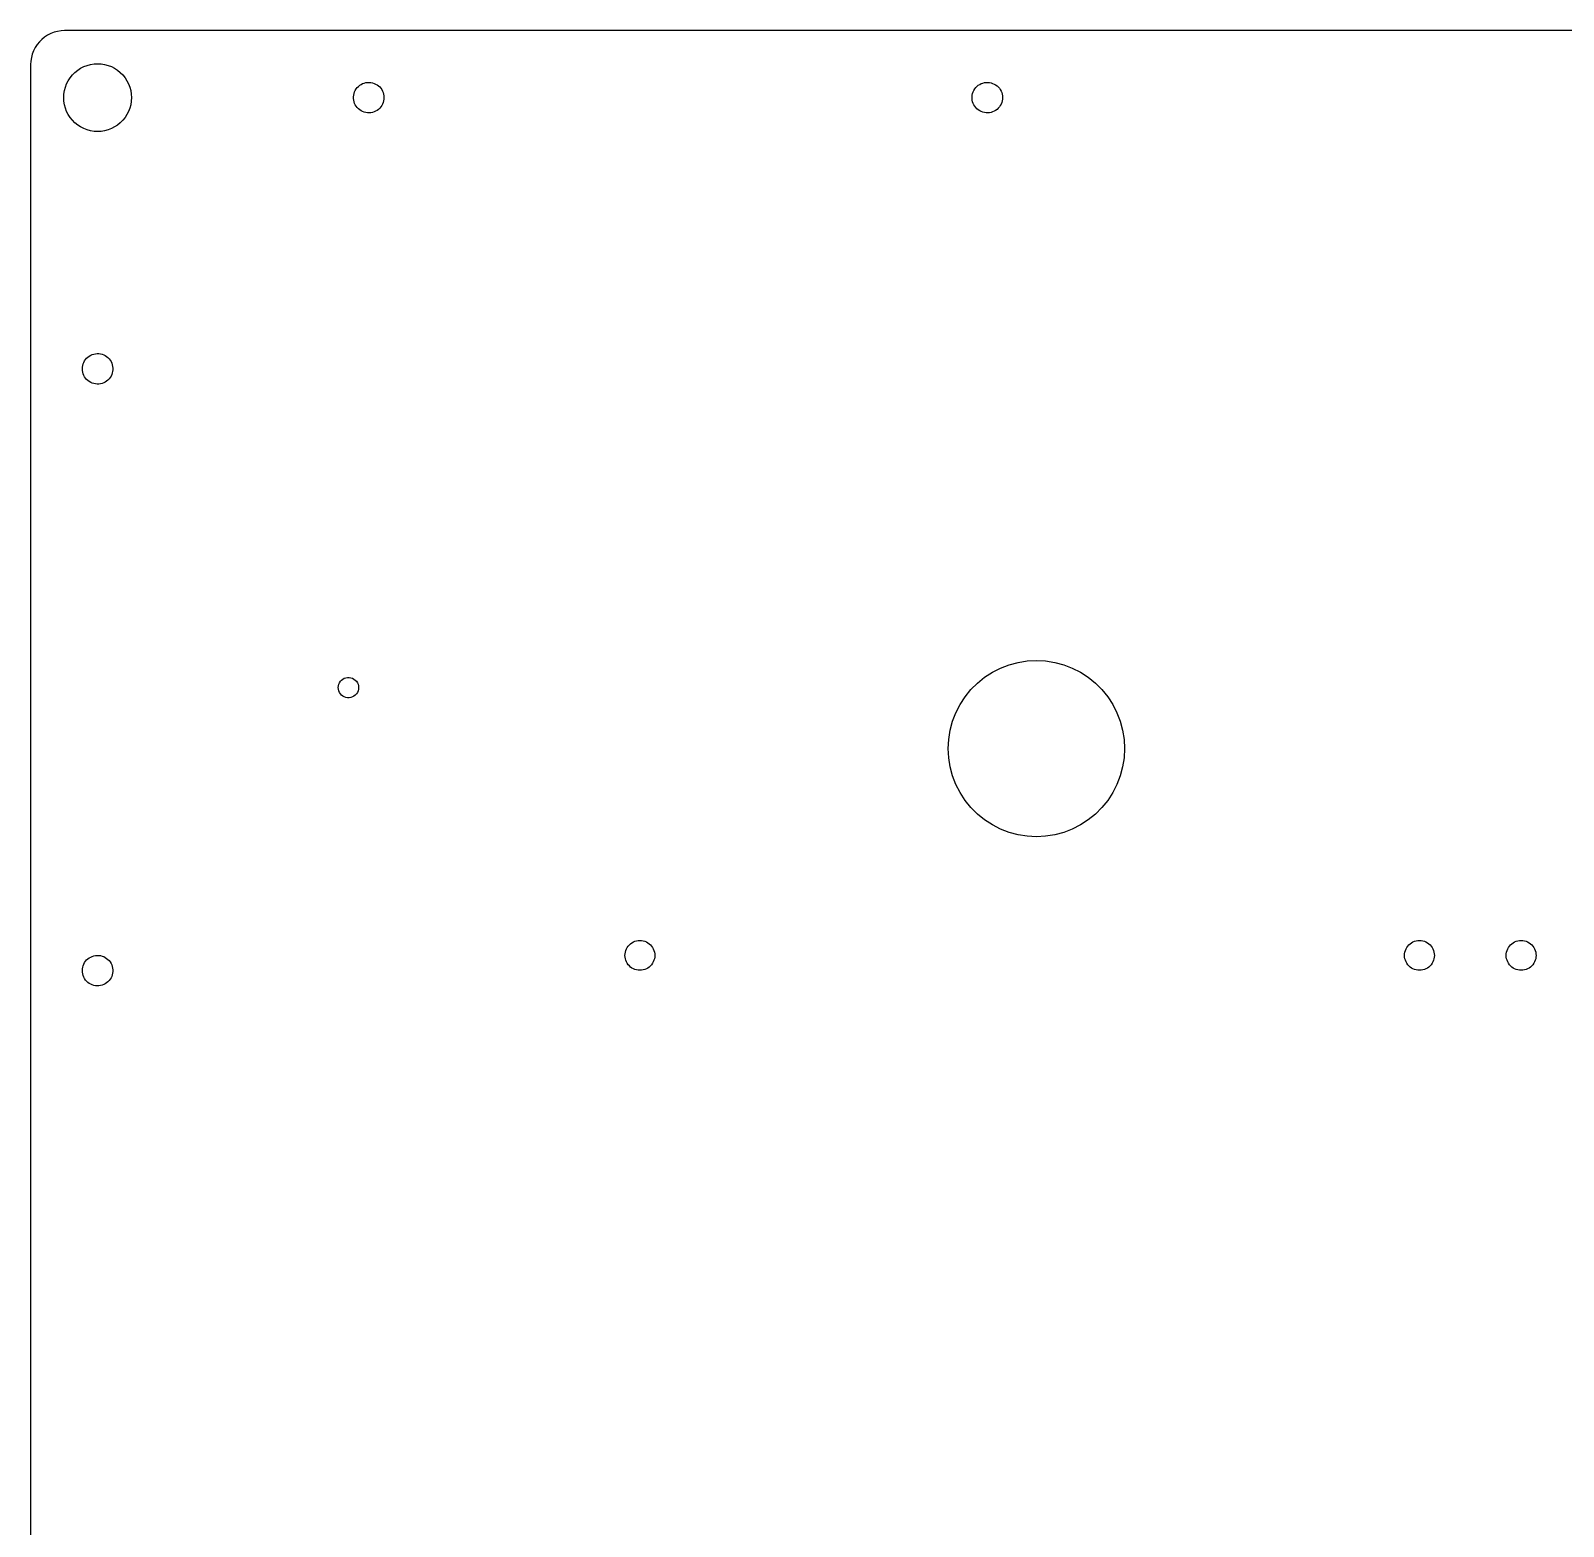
# Model space of a CAD drawing. Header units: metres. Extents: x -232 to 232, y -227 to 227.
# Drawn here: x -232.4 to -6.3, y 6.8 to 227.4 of the extents above; entities that cross this region are included whole.
import ezdxf

# ---------------------------------------------------------------- set-up
doc = ezdxf.new("R2010")
doc.units = ezdxf.units.M

msp = doc.modelspace()

# ---------------------------------------------------------------- linework, layer by layer
for p, q in [((-230.314, 226.42), (-230.721, 226.091)), ((-229.875, 226.705), (-230.314, 226.42)), ((-229.409, 226.943), (-229.875, 226.705)), ((-228.92, 227.13), (-229.409, 226.943)), ((-228.415, 227.266), (-228.92, 227.13)), ((-227.898, 227.348), (-228.415, 227.266)), ((-227.375, 227.375), (-227.898, 227.348)), ((227.375, 227.375), (-227.375, 227.375)), ((-232.13, 223.92), (-232.266, 223.415)), ((-231.943, 224.409), (-232.13, 223.92)), ((-231.705, 224.875), (-231.943, 224.409)), ((-231.42, 225.314), (-231.705, 224.875)), ((-231.091, 225.721), (-231.42, 225.314)), ((-230.721, 226.091), (-231.091, 225.721)), ((-232.348, 222.898), (-232.375, 222.375)), ((-232.375, 222.375), (-232.375, -222.375)), ((-232.266, 223.415), (-232.348, 222.898)), ((-225.439, 221.545), (-225, 221.83)), ((-225, 221.83), (-224.534, 222.068)), ((-224.534, 222.068), (-224.045, 222.255)), ((-224.045, 222.255), (-223.54, 222.391)), ((-223.54, 222.391), (-223.023, 222.473)), ((-223.023, 222.473), (-222.5, 222.5)), ((-222.5, 222.5), (-221.977, 222.473)), ((-221.977, 222.473), (-221.46, 222.391)), ((-221.46, 222.391), (-220.955, 222.255)), ((-220.955, 222.255), (-220.466, 222.068)), ((-220.466, 222.068), (-220, 221.83)), ((-220, 221.83), (-219.561, 221.545)), ((-227.255, 219.045), (-227.068, 219.534)), ((-227.068, 219.534), (-226.83, 220)), ((-226.83, 220), (-226.545, 220.439)), ((-226.545, 220.439), (-226.216, 220.846)), ((-226.216, 220.846), (-225.846, 221.216)), ((-225.846, 221.216), (-225.439, 221.545)), ((-219.561, 221.545), (-219.154, 221.216)), ((-219.154, 221.216), (-218.784, 220.846)), ((-218.784, 220.846), (-218.455, 220.439)), ((-218.455, 220.439), (-218.17, 220)), ((-218.17, 220), (-217.932, 219.534)), ((-217.932, 219.534), (-217.745, 219.045)), ((-183.833, 219.313), (-183.625, 219.449)), ((-183.625, 219.449), (-183.404, 219.56)), ((-183.404, 219.56), (-183.172, 219.647)), ((-183.172, 219.647), (-182.931, 219.708)), ((-182.931, 219.708), (-182.686, 219.742)), ((-182.686, 219.742), (-182.438, 219.749)), ((-182.438, 219.749), (-182.191, 219.729)), ((-182.191, 219.729), (-181.948, 219.681)), ((-181.948, 219.681), (-181.711, 219.607)), ((-181.711, 219.607), (-181.484, 219.508)), ((-181.484, 219.508), (-181.269, 219.384)), ((-181.269, 219.384), (-181.07, 219.237)), ((-92.5825, 219.313), (-92.375, 219.449)), ((-92.375, 219.449), (-92.1538, 219.56)), ((-92.1538, 219.56), (-91.9217, 219.647)), ((-91.9217, 219.647), (-91.6814, 219.708)), ((-91.6814, 219.708), (-91.4358, 219.742)), ((-91.4358, 219.742), (-91.188, 219.749)), ((-91.188, 219.749), (-90.9409, 219.729)), ((-90.9409, 219.729), (-90.6976, 219.681)), ((-90.6976, 219.681), (-90.4611, 219.607)), ((-90.4611, 219.607), (-90.234, 219.508)), ((-90.234, 219.508), (-90.0194, 219.384)), ((-90.0194, 219.384), (-89.8196, 219.237)), ((-227.5, 217.5), (-227.473, 218.023)), ((-227.473, 216.977), (-227.5, 217.5)), ((-227.473, 218.023), (-227.391, 218.54)), ((-227.391, 218.54), (-227.255, 219.045)), ((-217.745, 219.045), (-217.609, 218.54)), ((-217.609, 218.54), (-217.527, 218.023)), ((-217.527, 218.023), (-217.5, 217.5)), ((-217.5, 217.5), (-217.527, 216.977)), ((-184.747, 217.624), (-184.719, 217.87)), ((-184.747, 217.376), (-184.747, 217.624)), ((-184.719, 217.13), (-184.747, 217.376)), ((-184.719, 217.87), (-184.665, 218.112)), ((-184.665, 216.888), (-184.719, 217.13)), ((-184.665, 218.112), (-184.585, 218.347)), ((-184.585, 218.347), (-184.479, 218.571)), ((-184.479, 218.571), (-184.349, 218.782)), ((-184.349, 218.782), (-184.197, 218.978)), ((-184.197, 218.978), (-184.024, 219.155)), ((-184.024, 219.155), (-183.833, 219.313)), ((-181.07, 219.237), (-180.887, 219.069)), ((-180.887, 219.069), (-180.724, 218.882)), ((-180.724, 218.882), (-180.583, 218.678)), ((-180.583, 218.678), (-180.465, 218.46)), ((-180.465, 218.46), (-180.372, 218.231)), ((-180.372, 218.231), (-180.304, 217.992)), ((-180.304, 217.992), (-180.264, 217.748)), ((-180.264, 217.252), (-180.304, 217.008)), ((-180.264, 217.748), (-180.25, 217.5)), ((-180.25, 217.5), (-180.264, 217.252)), ((-93.4966, 217.624), (-93.4693, 217.87)), ((-93.4966, 217.376), (-93.4966, 217.624)), ((-93.4693, 217.13), (-93.4966, 217.376)), ((-93.4693, 217.87), (-93.4151, 218.112)), ((-93.4151, 216.888), (-93.4693, 217.13)), ((-93.4151, 218.112), (-93.3346, 218.347)), ((-93.3346, 218.347), (-93.2288, 218.571)), ((-93.2288, 218.571), (-93.099, 218.782)), ((-93.099, 218.782), (-92.9467, 218.978)), ((-92.9467, 218.978), (-92.7739, 219.155)), ((-92.7739, 219.155), (-92.5825, 219.313)), ((-89.8196, 219.237), (-89.6372, 219.069)), ((-89.6372, 219.069), (-89.4744, 218.882)), ((-89.4744, 218.882), (-89.3332, 218.678)), ((-89.3332, 218.678), (-89.2152, 218.46)), ((-89.2152, 218.46), (-89.1219, 218.231)), ((-89.1219, 218.231), (-89.0545, 217.992)), ((-89.0545, 217.992), (-89.0137, 217.748)), ((-89.0137, 217.252), (-89.0545, 217.008)), ((-89.0137, 217.748), (-89, 217.5)), ((-89, 217.5), (-89.0137, 217.252)), ((-227.391, 216.46), (-227.473, 216.977)), ((-227.255, 215.955), (-227.391, 216.46)), ((-227.068, 215.466), (-227.255, 215.955)), ((-226.83, 215), (-227.068, 215.466)), ((-226.545, 214.561), (-226.83, 215)), ((-218.17, 215), (-218.455, 214.561)), ((-217.932, 215.466), (-218.17, 215)), ((-217.745, 215.955), (-217.932, 215.466)), ((-217.609, 216.46), (-217.745, 215.955)), ((-217.527, 216.977), (-217.609, 216.46)), ((-184.585, 216.653), (-184.665, 216.888)), ((-184.479, 216.429), (-184.585, 216.653)), ((-184.349, 216.218), (-184.479, 216.429)), ((-184.197, 216.022), (-184.349, 216.218)), ((-184.024, 215.845), (-184.197, 216.022)), ((-183.833, 215.687), (-184.024, 215.845)), ((-183.625, 215.551), (-183.833, 215.687)), ((-183.404, 215.44), (-183.625, 215.551)), ((-183.172, 215.353), (-183.404, 215.44)), ((-182.931, 215.292), (-183.172, 215.353)), ((-182.686, 215.258), (-182.931, 215.292)), ((-182.438, 215.251), (-182.686, 215.258)), ((-182.191, 215.271), (-182.438, 215.251)), ((-181.948, 215.319), (-182.191, 215.271)), ((-181.711, 215.393), (-181.948, 215.319)), ((-181.484, 215.492), (-181.711, 215.393)), ((-181.269, 215.616), (-181.484, 215.492)), ((-181.07, 215.763), (-181.269, 215.616)), ((-180.887, 215.931), (-181.07, 215.763)), ((-180.724, 216.118), (-180.887, 215.931)), ((-180.583, 216.322), (-180.724, 216.118)), ((-180.465, 216.54), (-180.583, 216.322)), ((-180.372, 216.769), (-180.465, 216.54)), ((-180.304, 217.008), (-180.372, 216.769)), ((-93.3346, 216.653), (-93.4151, 216.888)), ((-93.2288, 216.429), (-93.3346, 216.653)), ((-93.099, 216.218), (-93.2288, 216.429)), ((-92.9467, 216.022), (-93.099, 216.218)), ((-92.7739, 215.845), (-92.9467, 216.022)), ((-92.5825, 215.687), (-92.7739, 215.845)), ((-92.375, 215.551), (-92.5825, 215.687)), ((-92.1538, 215.44), (-92.375, 215.551)), ((-91.9217, 215.353), (-92.1538, 215.44)), ((-91.6814, 215.292), (-91.9217, 215.353)), ((-91.4358, 215.258), (-91.6814, 215.292)), ((-91.188, 215.251), (-91.4358, 215.258)), ((-90.9409, 215.271), (-91.188, 215.251)), ((-90.6976, 215.319), (-90.9409, 215.271)), ((-90.4611, 215.393), (-90.6976, 215.319)), ((-90.234, 215.492), (-90.4611, 215.393)), ((-90.0194, 215.616), (-90.234, 215.492)), ((-89.8196, 215.763), (-90.0194, 215.616)), ((-89.6372, 215.931), (-89.8196, 215.763)), ((-89.4744, 216.118), (-89.6372, 215.931)), ((-89.3332, 216.322), (-89.4744, 216.118)), ((-89.2152, 216.54), (-89.3332, 216.322)), ((-89.1219, 216.769), (-89.2152, 216.54)), ((-89.0545, 217.008), (-89.1219, 216.769)), ((-226.216, 214.154), (-226.545, 214.561)), ((-225.846, 213.784), (-226.216, 214.154)), ((-225.439, 213.455), (-225.846, 213.784)), ((-225, 213.17), (-225.439, 213.455)), ((-224.534, 212.932), (-225, 213.17)), ((-224.045, 212.745), (-224.534, 212.932)), ((-223.54, 212.609), (-224.045, 212.745)), ((-223.023, 212.527), (-223.54, 212.609)), ((-221.46, 212.609), (-221.977, 212.527)), ((-220.955, 212.745), (-221.46, 212.609)), ((-220.466, 212.932), (-220.955, 212.745)), ((-220, 213.17), (-220.466, 212.932)), ((-219.561, 213.455), (-220, 213.17)), ((-219.154, 213.784), (-219.561, 213.455)), ((-218.784, 214.154), (-219.154, 213.784)), ((-218.455, 214.561), (-218.784, 214.154)), ((-222.5, 212.5), (-223.023, 212.527)), ((-221.977, 212.527), (-222.5, 212.5)), ((-224.535, 178.46), (-224.417, 178.678)), ((-224.417, 178.678), (-224.276, 178.882)), ((-224.276, 178.882), (-224.113, 179.069)), ((-224.113, 179.069), (-223.93, 179.237)), ((-223.93, 179.237), (-223.731, 179.384)), ((-223.731, 179.384), (-223.516, 179.508)), ((-223.516, 179.508), (-223.289, 179.607)), ((-223.289, 179.607), (-223.052, 179.681)), ((-223.052, 179.681), (-222.809, 179.729)), ((-222.809, 179.729), (-222.562, 179.749)), ((-222.562, 179.749), (-222.314, 179.742)), ((-222.314, 179.742), (-222.069, 179.708)), ((-222.069, 179.708), (-221.828, 179.647)), ((-221.828, 179.647), (-221.596, 179.56)), ((-221.596, 179.56), (-221.375, 179.449)), ((-221.375, 179.449), (-221.167, 179.313)), ((-221.167, 179.313), (-220.976, 179.155)), ((-220.976, 179.155), (-220.803, 178.978)), ((-220.803, 178.978), (-220.651, 178.782)), ((-220.651, 178.782), (-220.521, 178.571)), ((-224.75, 177.5), (-224.736, 177.748)), ((-224.736, 177.252), (-224.75, 177.5)), ((-224.736, 177.748), (-224.696, 177.992)), ((-224.696, 177.008), (-224.736, 177.252)), ((-224.696, 177.992), (-224.628, 178.231)), ((-224.628, 176.769), (-224.696, 177.008)), ((-224.628, 178.231), (-224.535, 178.46)), ((-224.535, 176.54), (-224.628, 176.769)), ((-224.417, 176.322), (-224.535, 176.54)), ((-220.521, 176.429), (-220.651, 176.218)), ((-220.521, 178.571), (-220.415, 178.347)), ((-220.415, 176.653), (-220.521, 176.429)), ((-220.415, 178.347), (-220.335, 178.112)), ((-220.335, 176.888), (-220.415, 176.653)), ((-220.335, 178.112), (-220.281, 177.87)), ((-220.281, 177.13), (-220.335, 176.888)), ((-220.281, 177.87), (-220.253, 177.624)), ((-220.253, 177.376), (-220.281, 177.13)), ((-220.253, 177.624), (-220.253, 177.376)), ((-224.276, 176.118), (-224.417, 176.322)), ((-224.113, 175.931), (-224.276, 176.118)), ((-223.93, 175.763), (-224.113, 175.931)), ((-223.731, 175.616), (-223.93, 175.763)), ((-223.516, 175.492), (-223.731, 175.616)), ((-223.289, 175.393), (-223.516, 175.492)), ((-223.052, 175.319), (-223.289, 175.393)), ((-222.809, 175.271), (-223.052, 175.319)), ((-222.562, 175.251), (-222.809, 175.271)), ((-222.314, 175.258), (-222.562, 175.251)), ((-222.069, 175.292), (-222.314, 175.258)), ((-221.828, 175.353), (-222.069, 175.292)), ((-221.596, 175.44), (-221.828, 175.353)), ((-221.375, 175.551), (-221.596, 175.44)), ((-221.167, 175.687), (-221.375, 175.551)), ((-220.976, 175.845), (-221.167, 175.687)), ((-220.803, 176.022), (-220.976, 175.845)), ((-220.651, 176.218), (-220.803, 176.022)), ((-89.2876, 133.376), (-88.0172, 133.864)), ((-88.0172, 133.864), (-86.7029, 134.216)), ((-86.7029, 134.216), (-85.3589, 134.429)), ((-85.3589, 134.429), (-84, 134.5)), ((-84, 134.5), (-82.6411, 134.429)), ((-82.6411, 134.429), (-81.2971, 134.216)), ((-81.2971, 134.216), (-79.9828, 133.864)), ((-79.9828, 133.864), (-78.7124, 133.376)), ((-186.919, 130.987), (-186.819, 131.214)), ((-186.819, 131.214), (-186.684, 131.421)), ((-186.684, 131.421), (-186.516, 131.604)), ((-186.516, 131.604), (-186.32, 131.756)), ((-186.32, 131.756), (-186.103, 131.874)), ((-186.103, 131.874), (-185.868, 131.954)), ((-185.868, 131.954), (-185.624, 131.995)), ((-185.624, 131.995), (-185.376, 131.995)), ((-185.376, 131.995), (-185.132, 131.954)), ((-185.132, 131.954), (-184.897, 131.874)), ((-184.897, 131.874), (-184.68, 131.756)), ((-184.68, 131.756), (-184.484, 131.604)), ((-184.484, 131.604), (-184.316, 131.421)), ((-184.316, 131.421), (-184.181, 131.214)), ((-184.181, 131.214), (-184.081, 130.987)), ((-93.6609, 130.199), (-92.6987, 131.161)), ((-92.6987, 131.161), (-91.6412, 132.017)), ((-91.6412, 132.017), (-90.5, 132.758)), ((-90.5, 132.758), (-89.2876, 133.376)), ((-78.7124, 133.376), (-77.5, 132.758)), ((-77.5, 132.758), (-76.3588, 132.017)), ((-76.3588, 132.017), (-75.3013, 131.161)), ((-75.3013, 131.161), (-74.3391, 130.199)), ((-187, 130.5), (-186.98, 130.747)), ((-186.98, 130.253), (-187, 130.5)), ((-186.98, 130.747), (-186.919, 130.987)), ((-186.919, 130.013), (-186.98, 130.253)), ((-186.819, 129.786), (-186.919, 130.013)), ((-186.684, 129.579), (-186.819, 129.786)), ((-186.516, 129.396), (-186.684, 129.579)), ((-186.32, 129.244), (-186.516, 129.396)), ((-186.103, 129.126), (-186.32, 129.244)), ((-185.868, 129.046), (-186.103, 129.126)), ((-185.624, 129.005), (-185.868, 129.046)), ((-185.376, 129.005), (-185.624, 129.005)), ((-185.132, 129.046), (-185.376, 129.005)), ((-184.897, 129.126), (-185.132, 129.046)), ((-184.68, 129.244), (-184.897, 129.126)), ((-184.484, 129.396), (-184.68, 129.244)), ((-184.316, 129.579), (-184.484, 129.396)), ((-184.181, 129.786), (-184.316, 129.579)), ((-184.081, 130.013), (-184.181, 129.786)), ((-184.081, 130.987), (-184.02, 130.747)), ((-184.02, 130.253), (-184.081, 130.013)), ((-184.02, 130.747), (-184, 130.5)), ((-184, 130.5), (-184.02, 130.253)), ((-95.2583, 128), (-94.5172, 129.141)), ((-94.5172, 129.141), (-93.6609, 130.199)), ((-74.3391, 130.199), (-73.4828, 129.141)), ((-73.4828, 129.141), (-72.7417, 128)), ((-96.3637, 125.517), (-95.8761, 126.788)), ((-95.8761, 126.788), (-95.2583, 128)), ((-72.7417, 128), (-72.1239, 126.788)), ((-72.1239, 126.788), (-71.6363, 125.517)), ((-96.7159, 124.203), (-96.3637, 125.517)), ((-71.6363, 125.517), (-71.2841, 124.203)), ((-97, 121.5), (-96.9288, 122.859)), ((-96.9288, 122.859), (-96.7159, 124.203)), ((-71.2841, 124.203), (-71.0712, 122.859)), ((-71.0712, 122.859), (-71, 121.5)), ((-96.9288, 120.141), (-97, 121.5)), ((-96.7159, 118.797), (-96.9288, 120.141)), ((-71.0712, 120.141), (-71.2841, 118.797)), ((-71, 121.5), (-71.0712, 120.141)), ((-96.3637, 117.483), (-96.7159, 118.797)), ((-71.2841, 118.797), (-71.6363, 117.483)), ((-95.8761, 116.212), (-96.3637, 117.483)), ((-95.2583, 115), (-95.8761, 116.212)), ((-72.1239, 116.212), (-72.7417, 115)), ((-71.6363, 117.483), (-72.1239, 116.212)), ((-94.5172, 113.859), (-95.2583, 115)), ((-93.6609, 112.801), (-94.5172, 113.859)), ((-73.4828, 113.859), (-74.3391, 112.801)), ((-72.7417, 115), (-73.4828, 113.859)), ((-92.6987, 111.839), (-93.6609, 112.801)), ((-91.6412, 110.983), (-92.6987, 111.839)), ((-90.5, 110.242), (-91.6412, 110.983)), ((-76.3588, 110.983), (-77.5, 110.242)), ((-75.3013, 111.839), (-76.3588, 110.983)), ((-74.3391, 112.801), (-75.3013, 111.839)), ((-89.2876, 109.624), (-90.5, 110.242)), ((-88.0172, 109.136), (-89.2876, 109.624)), ((-86.7029, 108.784), (-88.0172, 109.136)), ((-85.3589, 108.571), (-86.7029, 108.784)), ((-84, 108.5), (-85.3589, 108.571)), ((-82.6411, 108.571), (-84, 108.5)), ((-81.2971, 108.784), (-82.6411, 108.571)), ((-79.9828, 109.136), (-81.2971, 108.784)), ((-78.7124, 109.624), (-79.9828, 109.136)), ((-77.5, 110.242), (-78.7124, 109.624)), ((-144.056, 92.5556), (-143.872, 92.72)), ((-143.872, 92.72), (-143.67, 92.8628)), ((-143.67, 92.8628), (-143.455, 92.9821)), ((-143.455, 92.9821), (-143.227, 93.0765)), ((-143.227, 93.0765), (-142.99, 93.1448)), ((-142.99, 93.1448), (-142.746, 93.1862)), ((-142.746, 93.1862), (-142.5, 93.2)), ((-142.5, 93.2), (-142.254, 93.1862)), ((-142.254, 93.1862), (-142.01, 93.1448)), ((-142.01, 93.1448), (-141.773, 93.0765)), ((-141.773, 93.0765), (-141.545, 92.9821)), ((-141.545, 92.9821), (-141.33, 92.8628)), ((-141.33, 92.8628), (-141.128, 92.72)), ((-141.128, 92.72), (-140.944, 92.5556)), ((-29.0556, 92.5556), (-28.8717, 92.72)), ((-28.8717, 92.72), (-28.6705, 92.8628)), ((-28.6705, 92.8628), (-28.4545, 92.9821)), ((-28.4545, 92.9821), (-28.2266, 93.0765)), ((-28.2266, 93.0765), (-27.9895, 93.1448)), ((-27.9895, 93.1448), (-27.7463, 93.1862)), ((-27.7463, 93.1862), (-27.5, 93.2)), ((-27.5, 93.2), (-27.2537, 93.1862)), ((-27.2537, 93.1862), (-27.0105, 93.1448)), ((-27.0105, 93.1448), (-26.7734, 93.0765)), ((-26.7734, 93.0765), (-26.5455, 92.9821)), ((-26.5455, 92.9821), (-26.3295, 92.8628)), ((-26.3295, 92.8628), (-26.1283, 92.72)), ((-26.1283, 92.72), (-25.9444, 92.5556)), ((-14.0556, 92.5556), (-13.8717, 92.72)), ((-13.8717, 92.72), (-13.6705, 92.8628)), ((-13.6705, 92.8628), (-13.4545, 92.9821)), ((-13.4545, 92.9821), (-13.2266, 93.0765)), ((-13.2266, 93.0765), (-12.9895, 93.1448)), ((-12.9895, 93.1448), (-12.7463, 93.1862)), ((-12.7463, 93.1862), (-12.5, 93.2)), ((-12.5, 93.2), (-12.2537, 93.1862)), ((-12.2537, 93.1862), (-12.0105, 93.1448)), ((-12.0105, 93.1448), (-11.7734, 93.0765)), ((-11.7734, 93.0765), (-11.5455, 92.9821)), ((-11.5455, 92.9821), (-11.3295, 92.8628)), ((-11.3295, 92.8628), (-11.1283, 92.72)), ((-11.1283, 92.72), (-10.9444, 92.5556)), ((-224.113, 90.3189), (-223.93, 90.4868)), ((-223.93, 90.4868), (-223.731, 90.6336)), ((-223.731, 90.6336), (-223.516, 90.7576)), ((-223.516, 90.7576), (-223.289, 90.8571)), ((-223.289, 90.8571), (-223.052, 90.9312)), ((-223.052, 90.9312), (-222.809, 90.9787)), ((-222.809, 90.9787), (-222.562, 90.9991)), ((-222.562, 90.9991), (-222.314, 90.9923)), ((-222.314, 90.9923), (-222.069, 90.9583)), ((-222.069, 90.9583), (-221.828, 90.8974)), ((-221.828, 90.8974), (-221.596, 90.8105)), ((-221.596, 90.8105), (-221.375, 90.6985)), ((-221.375, 90.6985), (-221.167, 90.563)), ((-221.167, 90.563), (-220.976, 90.4054)), ((-144.7, 91), (-144.686, 91.2463)), ((-144.686, 90.7537), (-144.7, 91)), ((-144.686, 91.2463), (-144.645, 91.4895)), ((-144.645, 90.5105), (-144.686, 90.7537)), ((-144.645, 91.4895), (-144.577, 91.7266)), ((-144.577, 90.2734), (-144.645, 90.5105)), ((-144.577, 91.7266), (-144.482, 91.9545)), ((-144.482, 91.9545), (-144.363, 92.1705)), ((-144.363, 92.1705), (-144.22, 92.3717)), ((-144.22, 92.3717), (-144.056, 92.5556)), ((-140.944, 92.5556), (-140.78, 92.3717)), ((-140.78, 92.3717), (-140.637, 92.1705)), ((-140.637, 92.1705), (-140.518, 91.9545)), ((-140.518, 91.9545), (-140.423, 91.7266)), ((-140.423, 91.7266), (-140.355, 91.4895)), ((-140.355, 90.5105), (-140.423, 90.2734)), ((-140.355, 91.4895), (-140.314, 91.2463)), ((-140.314, 90.7537), (-140.355, 90.5105)), ((-140.314, 91.2463), (-140.3, 91)), ((-140.3, 91), (-140.314, 90.7537)), ((-29.7, 91), (-29.6862, 91.2463)), ((-29.6862, 90.7537), (-29.7, 91)), ((-29.6862, 91.2463), (-29.6448, 91.4895)), ((-29.6448, 90.5105), (-29.6862, 90.7537)), ((-29.6448, 91.4895), (-29.5765, 91.7266)), ((-29.5765, 90.2734), (-29.6448, 90.5105)), ((-29.5765, 91.7266), (-29.4821, 91.9545)), ((-29.4821, 91.9545), (-29.3628, 92.1705)), ((-29.3628, 92.1705), (-29.22, 92.3717)), ((-29.22, 92.3717), (-29.0556, 92.5556)), ((-25.9444, 92.5556), (-25.78, 92.3717)), ((-25.78, 92.3717), (-25.6372, 92.1705)), ((-25.6372, 92.1705), (-25.5179, 91.9545)), ((-25.5179, 91.9545), (-25.4234, 91.7266)), ((-25.4234, 91.7266), (-25.3551, 91.4895)), ((-25.3551, 90.5105), (-25.4234, 90.2734)), ((-25.3551, 91.4895), (-25.3138, 91.2463)), ((-25.3138, 90.7537), (-25.3551, 90.5105)), ((-25.3138, 91.2463), (-25.3, 91)), ((-25.3, 91), (-25.3138, 90.7537)), ((-14.7, 91), (-14.6862, 91.2463)), ((-14.6862, 90.7537), (-14.7, 91)), ((-14.6862, 91.2463), (-14.6448, 91.4895)), ((-14.6448, 90.5105), (-14.6862, 90.7537)), ((-14.6448, 91.4895), (-14.5765, 91.7266)), ((-14.5765, 90.2734), (-14.6448, 90.5105)), ((-14.5765, 91.7266), (-14.4821, 91.9545)), ((-14.4821, 91.9545), (-14.3628, 92.1705)), ((-14.3628, 92.1705), (-14.22, 92.3717)), ((-14.22, 92.3717), (-14.0556, 92.5556)), ((-10.9444, 92.5556), (-10.78, 92.3717)), ((-10.78, 92.3717), (-10.6372, 92.1705)), ((-10.6372, 92.1705), (-10.5179, 91.9545)), ((-10.5179, 91.9545), (-10.4234, 91.7266)), ((-10.4234, 91.7266), (-10.3551, 91.4895)), ((-10.3551, 90.5105), (-10.4234, 90.2734)), ((-10.3551, 91.4895), (-10.3138, 91.2463)), ((-10.3138, 90.7537), (-10.3551, 90.5105)), ((-10.3138, 91.2463), (-10.3, 91)), ((-10.3, 91), (-10.3138, 90.7537)), ((-224.75, 88.75), (-224.736, 88.9975)), ((-224.736, 88.5025), (-224.75, 88.75)), ((-224.736, 88.9975), (-224.696, 89.242)), ((-224.696, 88.258), (-224.736, 88.5025)), ((-224.696, 89.242), (-224.628, 89.4806)), ((-224.628, 88.0194), (-224.696, 88.258)), ((-224.628, 89.4806), (-224.535, 89.7102)), ((-224.535, 89.7102), (-224.417, 89.9283)), ((-224.417, 89.9283), (-224.276, 90.132)), ((-224.276, 90.132), (-224.113, 90.3189)), ((-220.976, 90.4054), (-220.803, 90.2277)), ((-220.803, 90.2277), (-220.651, 90.0321)), ((-220.651, 90.0321), (-220.521, 89.8209)), ((-220.521, 89.8209), (-220.415, 89.5967)), ((-220.415, 89.5967), (-220.335, 89.3622)), ((-220.335, 89.3622), (-220.281, 89.1203)), ((-220.281, 88.3797), (-220.335, 88.1378)), ((-220.281, 89.1203), (-220.253, 88.8739)), ((-220.253, 88.6261), (-220.281, 88.3797)), ((-220.253, 88.8739), (-220.253, 88.6261)), ((-144.482, 90.0455), (-144.577, 90.2734)), ((-144.363, 89.8295), (-144.482, 90.0455)), ((-144.22, 89.6283), (-144.363, 89.8295)), ((-144.056, 89.4444), (-144.22, 89.6283)), ((-143.872, 89.28), (-144.056, 89.4444)), ((-143.67, 89.1372), (-143.872, 89.28)), ((-143.455, 89.0179), (-143.67, 89.1372)), ((-143.227, 88.9234), (-143.455, 89.0179)), ((-142.99, 88.8551), (-143.227, 88.9234)), ((-142.746, 88.8138), (-142.99, 88.8551)), ((-142.5, 88.8), (-142.746, 88.8138)), ((-142.254, 88.8138), (-142.5, 88.8)), ((-142.01, 88.8551), (-142.254, 88.8138)), ((-141.773, 88.9234), (-142.01, 88.8551)), ((-141.545, 89.0179), (-141.773, 88.9234)), ((-141.33, 89.1372), (-141.545, 89.0179)), ((-141.128, 89.28), (-141.33, 89.1372)), ((-140.944, 89.4444), (-141.128, 89.28)), ((-140.78, 89.6283), (-140.944, 89.4444)), ((-140.637, 89.8295), (-140.78, 89.6283)), ((-140.518, 90.0455), (-140.637, 89.8295)), ((-140.423, 90.2734), (-140.518, 90.0455)), ((-29.4821, 90.0455), (-29.5765, 90.2734)), ((-29.3628, 89.8295), (-29.4821, 90.0455)), ((-29.22, 89.6283), (-29.3628, 89.8295)), ((-29.0556, 89.4444), (-29.22, 89.6283)), ((-28.8717, 89.28), (-29.0556, 89.4444)), ((-28.6705, 89.1372), (-28.8717, 89.28)), ((-28.4545, 89.0179), (-28.6705, 89.1372)), ((-28.2266, 88.9234), (-28.4545, 89.0179)), ((-27.9895, 88.8551), (-28.2266, 88.9234)), ((-27.7463, 88.8138), (-27.9895, 88.8551)), ((-27.5, 88.8), (-27.7463, 88.8138)), ((-27.2537, 88.8138), (-27.5, 88.8)), ((-27.0105, 88.8551), (-27.2537, 88.8138)), ((-26.7734, 88.9234), (-27.0105, 88.8551)), ((-26.5455, 89.0179), (-26.7734, 88.9234)), ((-26.3295, 89.1372), (-26.5455, 89.0179)), ((-26.1283, 89.28), (-26.3295, 89.1372)), ((-25.9444, 89.4444), (-26.1283, 89.28)), ((-25.78, 89.6283), (-25.9444, 89.4444)), ((-25.6372, 89.8295), (-25.78, 89.6283)), ((-25.5179, 90.0455), (-25.6372, 89.8295)), ((-25.4234, 90.2734), (-25.5179, 90.0455)), ((-14.4821, 90.0455), (-14.5765, 90.2734)), ((-14.3628, 89.8295), (-14.4821, 90.0455)), ((-14.22, 89.6283), (-14.3628, 89.8295)), ((-14.0556, 89.4444), (-14.22, 89.6283)), ((-13.8717, 89.28), (-14.0556, 89.4444)), ((-13.6705, 89.1372), (-13.8717, 89.28)), ((-13.4545, 89.0179), (-13.6705, 89.1372)), ((-13.2266, 88.9234), (-13.4545, 89.0179)), ((-12.9895, 88.8551), (-13.2266, 88.9234)), ((-12.7463, 88.8138), (-12.9895, 88.8551)), ((-12.5, 88.8), (-12.7463, 88.8138)), ((-12.2537, 88.8138), (-12.5, 88.8)), ((-12.0105, 88.8551), (-12.2537, 88.8138)), ((-11.7734, 88.9234), (-12.0105, 88.8551)), ((-11.5455, 89.0179), (-11.7734, 88.9234)), ((-11.3295, 89.1372), (-11.5455, 89.0179)), ((-11.1283, 89.28), (-11.3295, 89.1372)), ((-10.9444, 89.4444), (-11.1283, 89.28)), ((-10.78, 89.6283), (-10.9444, 89.4444)), ((-10.6372, 89.8295), (-10.78, 89.6283)), ((-10.5179, 90.0455), (-10.6372, 89.8295)), ((-10.4234, 90.2734), (-10.5179, 90.0455)), ((-224.535, 87.7897), (-224.628, 88.0194)), ((-224.417, 87.5717), (-224.535, 87.7897)), ((-224.276, 87.368), (-224.417, 87.5717)), ((-224.113, 87.1811), (-224.276, 87.368)), ((-223.93, 87.0132), (-224.113, 87.1811)), ((-223.731, 86.8664), (-223.93, 87.0132)), ((-223.516, 86.7424), (-223.731, 86.8664)), ((-223.289, 86.6429), (-223.516, 86.7424)), ((-223.052, 86.5688), (-223.289, 86.6429)), ((-222.809, 86.5213), (-223.052, 86.5688)), ((-222.562, 86.5009), (-222.809, 86.5213)), ((-222.314, 86.5077), (-222.562, 86.5009)), ((-222.069, 86.5417), (-222.314, 86.5077)), ((-221.828, 86.6026), (-222.069, 86.5417)), ((-221.596, 86.6895), (-221.828, 86.6026)), ((-221.375, 86.8014), (-221.596, 86.6895)), ((-221.167, 86.937), (-221.375, 86.8014)), ((-220.976, 87.0946), (-221.167, 86.937)), ((-220.803, 87.2723), (-220.976, 87.0946)), ((-220.651, 87.4679), (-220.803, 87.2723)), ((-220.521, 87.6791), (-220.651, 87.4679)), ((-220.415, 87.9033), (-220.521, 87.6791)), ((-220.335, 88.1378), (-220.415, 87.9033))]:
    msp.add_line(p, q)

doc.saveas('drawing.dxf')
